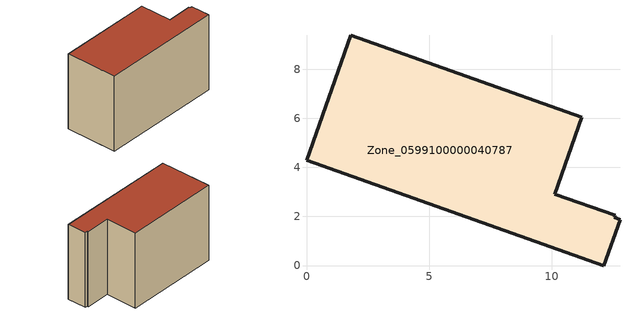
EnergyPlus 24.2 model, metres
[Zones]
Zone_0599100000040787
 floor ground (C_G): 12.55,1.96 12.78,1.86 12.13,0 0,4.3 1.8,9.38 11.23,6.05 10.13,2.91 12.59,2.06 z0.56
 wall outside (C_F): 1.8,9.38 0,4.3 12.13,0 12.78,1.86 12.55,1.96 12.59,2.06 10.13,2.91 11.23,6.05 1.8,9.38 z0.56:8.64
 roof outside (C_R): 12.59,2.06 10.13,2.91 11.23,6.05 1.8,9.38 0,4.3 12.13,0 12.78,1.86 12.55,1.96 z8.64
[BUILDING]
Pand.0599100000040787: North Axis=0; Terrain=City; Loads Convergence Tolerance Value=0.04; Temperature Convergence Tolerance Value=0.4; Solar Distribution=FullExterior; Maximum Number of Warmup Days=25; Minimum Number of Warmup Days=1
[Site:Location]
Rotterdam.The.Hague.AP_ZH_NLD Design_Conditions: Latitude=51.96; Longitude=4.45; Time Zone=1; Elevation=-4.5
[SITE:GROUNDTEMPERATURE:BUILDINGSURFACE]
18, 18, 18, 18, 18, 18, 18, 18, 18, 18, 18, 18
[MATERIAL] Thermal Absorptance=0.9; Solar Absorptance=0.7; Visible Absorptance=0.7
Name | Roughness | Thickness | Conductivity | Density | Specific Heat
G.TI.1975-1991 | MediumSmooth | 0.15 | 0.288461 | 540 | 1210
F.TI.1975-1991 | Rough | 0.3 | 0.230769 | 1920 | 840
R.TI.1975-1991 | MediumRough | 0.2 | 0.153846 | 1500 | 1000
[CONSTRUCTION]
C_G: G.TI.1975-1991
C_F: F.TI.1975-1991
C_R: R.TI.1975-1991
[ZONE]
Zone_0599100000040787: Type=1; Multiplier=1; Ceiling Height=Autocalculate; Volume=Autocalculate; Floor Area=autocalculate; Part of Total Floor Area=Yes
[ZONEINFILTRATION:DESIGNFLOWRATE]
Infil_Zone_0599100000040787: Zone or ZoneList or Space or SpaceList=Zone_0599100000040787; Schedule=AlwaysOn; Design Flow Rate Calculation Method=Flow/Area; Flow Rate per Floor Area=0.003; Constant Term Coefficient=1; Temperature Term Coefficient=0; Velocity Term Coefficient=0; Velocity Squared Term Coefficient=0
[HVACTEMPLATE:ZONE:IDEALLOADSAIRSYSTEM]
Zone_0599100000040787: Maximum Heating Supply Air Temperature=50; Minimum Cooling Supply Air Temperature=13; Maximum Heating Supply Air Humidity Ratio=0.0156; Minimum Cooling Supply Air Humidity Ratio=0.0077; Heating Limit=NoLimit; Cooling Limit=NoLimit; Dehumidification Control Type=ConstantSensibleHeatRatio; Cooling Sensible Heat Ratio=0.7; Dehumidification Setpoint=60; Humidification Control Type=None; Humidification Setpoint=30; Outdoor Air Method=None; Outdoor Air Flow Rate per Person=0.00944; Outdoor Air Flow Rate per Zone Floor Area=0; Outdoor Air Flow Rate per Zone=0; Demand Controlled Ventilation Type=None; Outdoor Air Economizer Type=NoEconomizer; Heat Recovery Type=None; Sensible Heat Recovery Effectiveness=0.7; Latent Heat Recovery Effectiveness=0.65
[ZONECONTROL:THERMOSTAT]
ThermostatControl_Zone_0599100000040787: Zone or ZoneList=Zone_0599100000040787; Control Type Schedule=DualSetpointControlType; Control 1=Thermostat_Zone_0599100000040787; Temperature Difference Between Cutout And Setpoint=0
[THERMOSTATSETPOINT:DUALSETPOINT]
Thermostat_Zone_0599100000040787: Heating Setpoint Temperature Schedule=HeatingSetpoint_Zone_0599100000040787; Cooling Setpoint Temperature Schedule=CoolingSetpoint_Zone_0599100000040787
[SCHEDULE:COMPACT]
HeatingSetpoint_Zone_0599100000040787: Through: 12/31, For: AllDays, Until: 24:00, 21
CoolingSetpoint_Zone_0599100000040787: Through: 12/31, For: AllDays, Until: 24:00, 24
DualSetpointControlType: Through: 12/31, For: AllDays, Until: 24:00, 4
AlwaysOn: Through: 12/31, For: AllDays, Until: 24:00, 1
